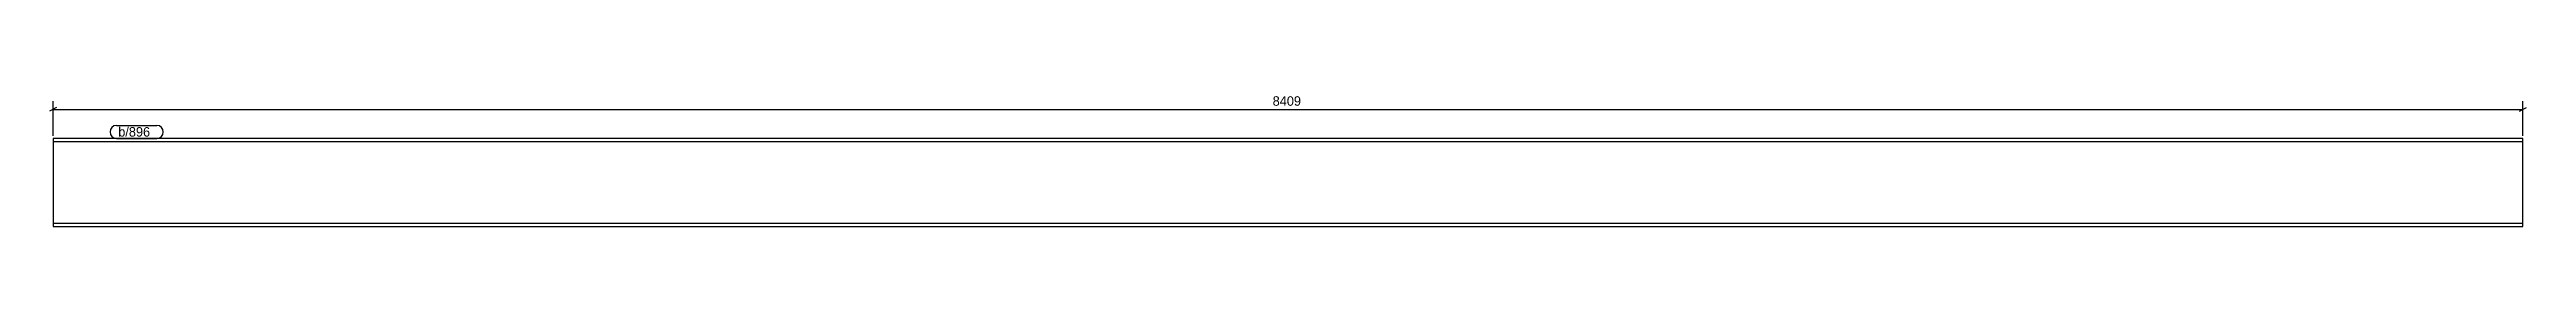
# Model space of a CAD drawing. Header units: millimetres. Extents: x 32 to 8465, y 32 to 483.
import ezdxf

# ---------------------------------------------------------------- set-up
doc = ezdxf.new("R2010")
doc.units = ezdxf.units.MM
doc.styles.add('Comic Sans MS', font='COMIC.TTF', dxfattribs={"height": 0.2})

msp = doc.modelspace()

# ---------------------------------------------------------------- linework, layer by layer
at = {"color": 8, "linetype": 'Continuous'}
for p, q in [((56, 438), (32, 426)), ((44, 342), (44, 460.4)), ((44, 432), (8452.7, 432)), ((8440.7, 426), (8464.7, 438)), ((8452.7, 342), (8452.7, 460.4))]:
    msp.add_line(p, q, dxfattribs=at)
at = {"color": 7, "linetype": 'Continuous'}
for p, q in [((8452.7, 332), (44, 332)), ((44, 332), (44, 32)), ((8452.7, 321.3), (44, 321.3)), ((8452.7, 32), (8452.7, 332)), ((8452.7, 42.7), (44, 42.7)), ((44, 32), (8452.7, 32))]:
    msp.add_line(p, q, dxfattribs=at)

# ---------------------------------------------------------------- next in the draw order: wipeouts: each hides what was drawn before it
at = {"color": 0}
for points in [[(4306.9, 438), (4306.9, 482.8), (4189.8, 482.8), (4189.8, 438)], [(391.4, 339), (391.4, 371), (266, 371), (266, 339)]]:
    msp.add_wipeout(points, dxfattribs=at)

# ---------------------------------------------------------------- next in the draw order: texts
at = {"color": 3, "style": 'Comic Sans MS'}
msp.add_text('8409', height=32.38, dxfattribs=at).set_placement((4196.2, 444.4))

# ---------------------------------------------------------------- next in the draw order: wipeouts: each hides what was drawn before it
at = {"color": 0}
msp.add_wipeout([(391.4, 339), (391.4, 371), (266, 371), (266, 339)], dxfattribs=at)

# ---------------------------------------------------------------- next in the draw order: linework, layer by layer
at = {"color": 7, "linetype": 'Continuous'}
for p, q in [((260, 377), (397.4, 377)), ((260, 333), (397.4, 333))]:
    msp.add_line(p, q, dxfattribs=at)
for centre, start, end in [((260, 355), 90, 270), ((397.4, 355), 270, 90)]:
    msp.add_arc(centre, 22, start, end, dxfattribs=at)

# ---------------------------------------------------------------- next in the draw order: texts
at = {"color": 3, "style": 'Comic Sans MS'}
msp.add_text('b/896', height=32.38, dxfattribs=at).set_placement((266, 339))

doc.saveas('drawing.dxf')
